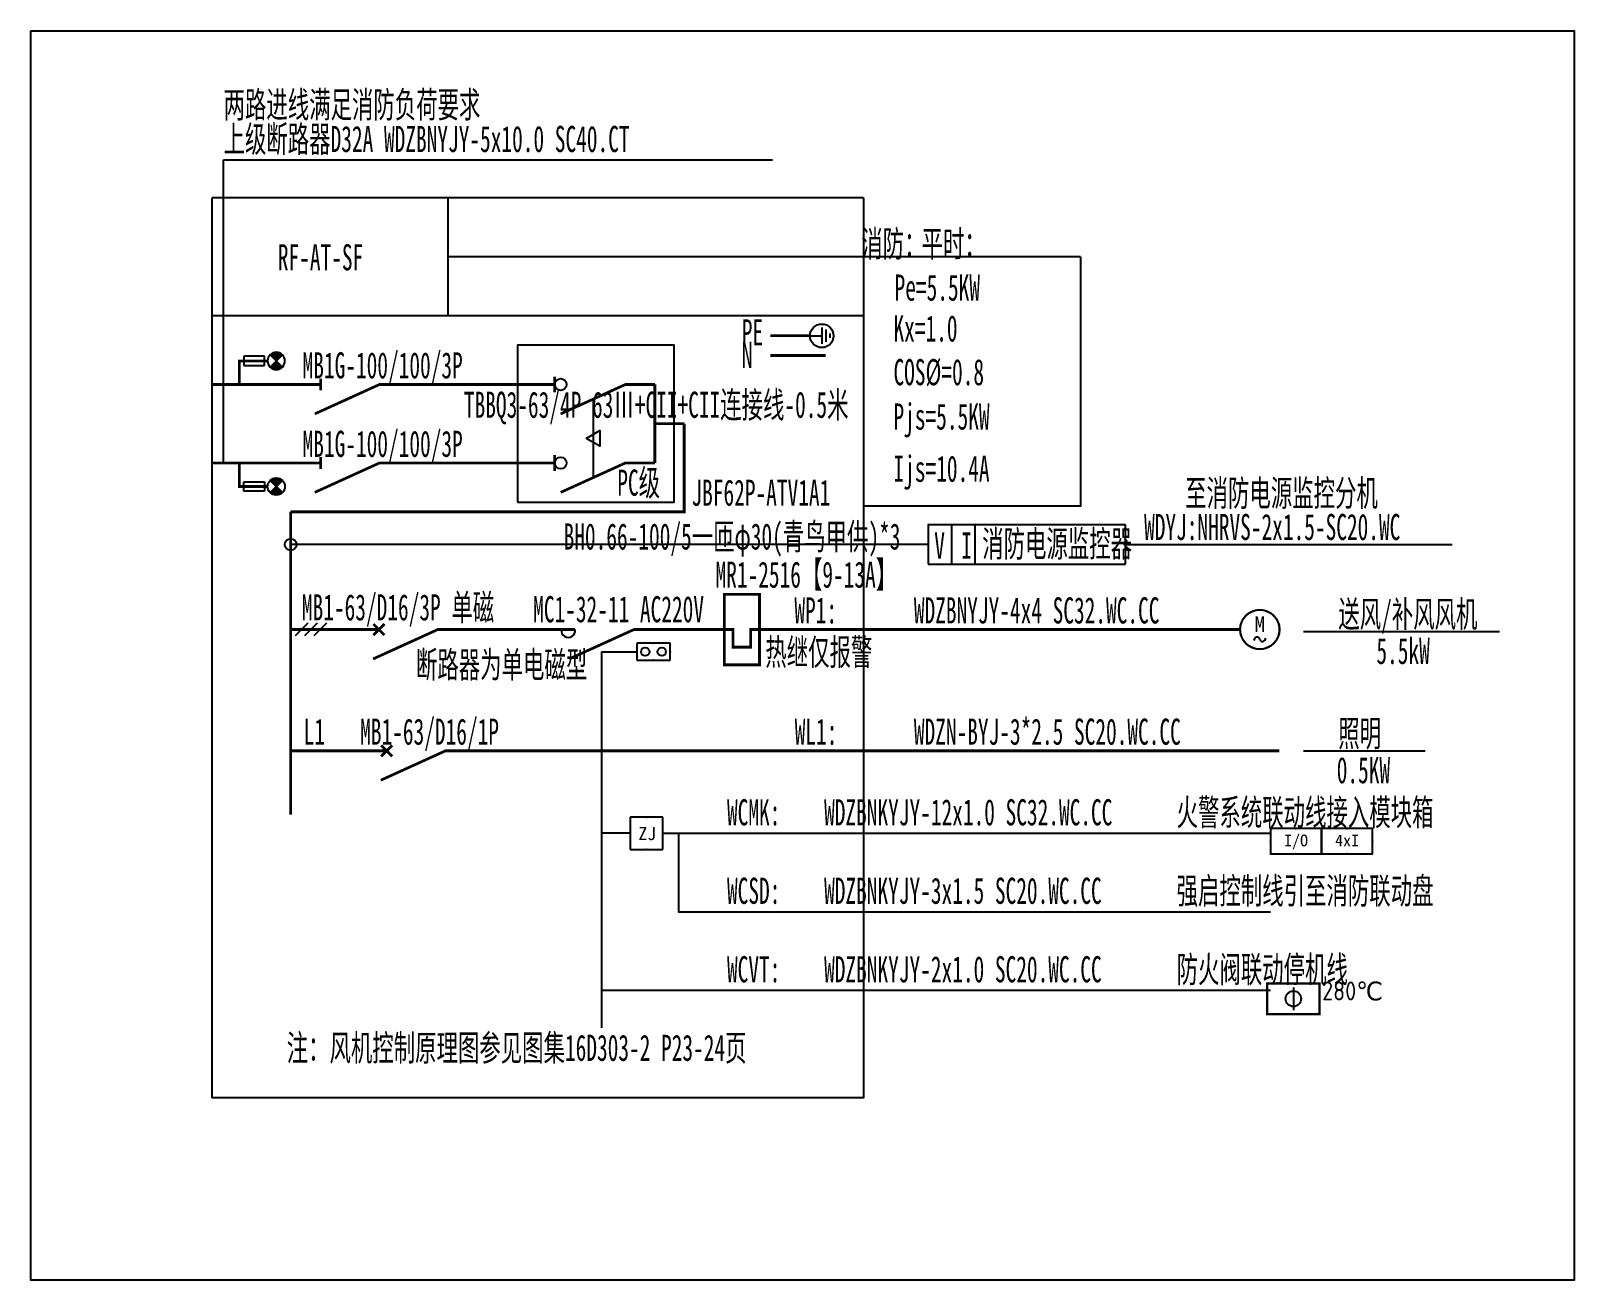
# Model space of a CAD drawing. Extents: x 1691331 to 1694871, y 405259 to 408124.
import ezdxf
from ezdxf.enums import TextEntityAlignment as Align

# ---------------------------------------------------------------- set-up
doc = ezdxf.new("R2010")
doc.units = 0
doc.header["$MEASUREMENT"] = 0
doc.layers.add('EQUIP-照明', color=3, linetype='Continuous')
doc.layers.add('系统图', color=1, linetype='Continuous')
doc.styles.add('_TEL_ATTDEF', font='GBENOR', dxfattribs={"width": 0.8, "height": 3, "bigfont": 'GBCBIG'})
doc.styles.add('_TEL_DIM', font='', dxfattribs={"width": 0.8, "height": 3.5})
doc.styles.add('宋体', font='', dxfattribs={"width": 0.8, "height": 3.5})
doc.styles.get('_TEL_DIM').set_extended_font_data('SimSun')
doc.styles.get('宋体').set_extended_font_data('SimSun')

# ---------------------------------------------------------------- blocks, each defined once
blk = doc.blocks.new('$equip$00002402')
at = {"lineweight": 20}
for p, q in [((0.322, 0.558), (-0.328, 0.558)), ((-0.328, -0.558), (0.322, -0.558))]:
    blk.add_line(p, q, dxfattribs=at)
for p, q in [((-0.328, -0.558), (-0.328, 0.558)), ((0.322, 0.558), (0.322, -0.558)), ((-0.242, 0), (0, 0)), ((0, 0), (0.242, 0))]:
    blk.add_line(p, q)
at = {"const_width": 0.05}
for points in [[(-0.328, -0.558), (-0.328, 0.558)], [(-0.328, 0.558), (0.322, 0.558), (0.322, -0.558), (-0.328, -0.558), (-0.328, 0.558), (0.322, 0.558)]]:
    blk.add_lwpolyline(points, dxfattribs=at)
blk.add_circle((-0.003, 0), 0.164)
for p in [(-0.003, 0.558), (-0.328, 0), (0.322, 0), (-0.003, -0.558)]:
    blk.add_point(p)
at = {"color": 7, "style": '_TEL_DIM', "flags": 1}
blk.add_attdef('A', text='', height=0.00002, dxfattribs=at).set_placement((0, 0), align=Align.MIDDLE_CENTER)
at = {"color": 7}
blk.add_attdef('$TEXT$', text='', height=0.4, dxfattribs=at).set_placement((0.832, -0.336), align=Align.MIDDLE_CENTER)
blk = doc.blocks.new('$element$00000576')
at = {"const_width": 0.0233}
for points in [[(0, 0), (0, -0.25)], [(0, -1), (0, -0.75), (-0.25, -0.2)], [(-0.047, -0.297), (0.047, -0.203)], [(-0.047, -0.203), (0.047, -0.297)]]:
    blk.add_lwpolyline(points, dxfattribs=at)
at = {"flags": 9}
blk.add_attdef('S', (0, 0), '', height=0.00000667, dxfattribs=at)
blk = doc.blocks.new('_M57DRB')
for p, q in [((0.259, -0.374), (-0.259, -0.893)), ((0.259, -0.893), (-0.259, -0.374))]:
    blk.add_line(p, q)
blk.add_lwpolyline([(0, 0), (0, -0.267)])
blk.add_circle((0, -0.633), 0.367)
for points in [[(-0.13, -0.763), (-0.354, -0.538), (0, -0.633), (-0.259, -0.374)], [(-0.225, -0.858), (-0.354, -0.728), (-0.13, -0.763), (-0.354, -0.538)], [(0.13, -0.504), (0.354, -0.728), (0, -0.633), (0.259, -0.893)], [(0.225, -0.409), (0.354, -0.538), (0.13, -0.504), (0.354, -0.728)], [(0.259, -0.374), (0.259, -0.374), (0.225, -0.409), (0.354, -0.538)], [(-0.259, -0.893), (-0.259, -0.893), (-0.225, -0.858), (-0.354, -0.728)]]:
    blk.add_solid(points)
at = {"width": 0.8, "flags": 9}
blk.add_attdef('S', (0.25, -0.5), '', height=0.2, dxfattribs=at)
blk = doc.blocks.new('$element$00000578')
at = {"const_width": 0.0233}
for points in [[(0, 0), (0, -0.25)], [(0, -1), (0, -0.75), (-0.25, -0.2)], [(-0.05, -0.25), (0.05, -0.25)]]:
    blk.add_lwpolyline(points, dxfattribs=at)
at = {"flags": 9}
blk.add_attdef('S', (0, 0), '', height=0.00000667, dxfattribs=at)
blk = doc.blocks.new('$element$00000523')
at = {"const_width": 0.0233}
for points in [[(0, 0), (0, -0.15)], [(0, -1), (0, -0.75), (-0.25, -0.2)], [(-0.067, -0.15), (0.067, -0.15)]]:
    blk.add_lwpolyline(points, dxfattribs=at)
blk.add_circle((0, -0.2), 0.05)
at = {"flags": 9}
blk.add_attdef('S', (0, 0), '', height=0.00000667, dxfattribs=at)
blk = doc.blocks.new('M_M24')
for p, q in [((-0.25, -0.375), (0.25, -0.375)), ((-0.1875, -0.5), (0.1875, -0.5)), ((-0.0625, -0.625), (0.0625, -0.625))]:
    blk.add_line(p, q)
blk.add_lwpolyline([(0, 0), (0, -0.375)])
at = {"width": 0.8, "flags": 9}
blk.add_attdef('S', (0.25, -0.5), '', height=0.2, dxfattribs=at)
blk = doc.blocks.new('$equip$00001232')
for p, q in [((0.707, 0.714), (-0.707, 0.714)), ((-0.707, 0.707), (-0.707, -0.007)), ((0.707, 0), (0.707, 0.714)), ((-0.707, 0), (0.707, 0))]:
    blk.add_line(p, q)
for centre in [(-0.35, 0.357), (0.35, 0.357)]:
    blk.add_circle(centre, 0.179)
at = {"layer": 'EQUIP-照明'}
for p in [(0, 0.714), (-0.707, 0.35), (0, 0), (0.707, 0.357)]:
    blk.add_point(p, dxfattribs=at)
at = {"layer": 'EQUIP-照明', "flags": 9}
blk.add_attdef('A', (0, 0), '', height=0.00002, dxfattribs=at)
blk = doc.blocks.new('$element$00000592')
at = {"const_width": 0.0233}
for points in [[(0, 0), (0, -0.425), (-0.15, -0.425), (-0.15, -0.575), (0, -0.575), (0, -1)], [(-0.3, -0.35), (0.3, -0.35), (0.3, -0.65), (-0.3, -0.65), (-0.3, -0.35)]]:
    blk.add_lwpolyline(points, dxfattribs=at)
at = {"flags": 9}
blk.add_attdef('S', (0, 0), '', height=0.00000667, dxfattribs=at)
blk = doc.blocks.new('$element$00000596')
at = {"const_width": 0.0233}
for points in [[(0, 0), (0, -0.25)], [(-0.25, -0.2), (0, -0.75), (0, -1)]]:
    blk.add_lwpolyline(points, dxfattribs=at)
blk.add_arc((-0.008, -0.192), 0.0589, 81.8699, 278.1301)
at = {"flags": 9}
blk.add_attdef('S', (0, 0), '', height=0.00000667, dxfattribs=at)
blk = doc.blocks.new('$element$00000497')
at = {"const_width": 0.0233}
for points in [[(0, 0), (0, -0.25)], [(0, -1), (0, -0.75), (-0.25, -0.2)], [(-0.047, -0.297), (0.047, -0.203)], [(-0.047, -0.203), (0.047, -0.297)]]:
    blk.add_lwpolyline(points, dxfattribs=at)
at = {"flags": 9}
blk.add_attdef('S', (0, 0), '', height=0.00000667, dxfattribs=at)
blk = doc.blocks.new('$equip$00002875')
at = {"const_width": 0.05}
blk.add_lwpolyline([(0, 0.5, -1), (0, -0.5, -1), (0, 0.5, 0.021884)], format="xyb", dxfattribs=at)
blk.add_circle((0, 0), 0.5)
for centre, radius, start, end in [((-0.073, -0.273), 0.0768, 17.2272, 184.2164), ((0.073, -0.227), 0.0769, 197.2591, 5.1179)]:
    blk.add_arc(centre, radius, start, end)
at = {"color": 7, "style": '_TEL_DIM'}
blk.add_attdef('$TEXT$', text='', height=0.4, dxfattribs=at).set_placement((0.001, 0.137), align=Align.MIDDLE_CENTER)
at = {"color": 7, "style": '_TEL_DIM', "flags": 1}
for tag in ['A', 'REMARK']:
    blk.add_attdef(tag, text='', height=0.00002, dxfattribs=at).set_placement((0, 0), align=Align.MIDDLE_CENTER)
blk = doc.blocks.new('$equip$00001916')
for p, q in [((0.5, 1), (-0.5, 1)), ((-0.5, 1), (-0.5, 0)), ((0.5, 0), (0.5, 1)), ((-0.5, 0), (0.5, 0))]:
    blk.add_line(p, q)
for p in [(0, 1), (-0.5, 0.5), (0.5, 0.5), (0, 0)]:
    blk.add_point(p)
at = {"color": 7, "style": '_TEL_DIM'}
blk.add_attdef('$TEXT$', text='', height=0.4, dxfattribs=at).set_placement((0.026, 0.492), align=Align.MIDDLE_CENTER)
at = {"color": 7, "style": '_TEL_DIM', "flags": 1}
blk.add_attdef('A', text='', height=0.00002, dxfattribs=at).set_placement((0, 0), align=Align.MIDDLE_CENTER)
blk = doc.blocks.new('$equip$00002785')
for p, q in [((0.65, 0.65), (-0.65, 0.65)), ((-0.65, 0.65), (-0.65, 0)), ((0.65, 0), (0.65, 0.65)), ((-0.65, 0), (0.65, 0))]:
    blk.add_line(p, q)
at = {"const_width": 0.04}
blk.add_lwpolyline([(-0.65, 0.65), (0.65, 0.65), (0.65, 0), (-0.65, 0), (-0.65, 0.65), (0.65, 0.65)], dxfattribs=at)
for p in [(0, 0.65), (-0.65, 0.325), (0, 0), (0.65, 0.325)]:
    blk.add_point(p)
at = {"color": 7}
blk.add_attdef('$TEXT$', text='', height=0.4, dxfattribs=at).set_placement((0.006, 0.343), align=Align.MIDDLE_CENTER)
at = {"color": 7, "flags": 1}
for tag, p in [('B', (0.905, 0.246)), ('A', (0, 0))]:
    blk.add_attdef(tag, text='', height=0.4, dxfattribs=at).set_placement(p, align=Align.MIDDLE_CENTER)

msp = doc.modelspace()

# ---------------------------------------------------------------- linework, layer by layer
at = {"color": 0, "linetype": 'ByBlock'}
for p, q in [((1691773.2, 407828.8), (1693032.4, 407828.8)), ((1691773.2, 407133.5), (1691773.2, 407828.8)), ((1692288.5, 407471.5), (1692288.5, 407741.5)), ((1693738.8, 407606.5), (1692288.5, 407606.5)), ((1691866.9, 407378.3), (1691820.1, 407378.3)), ((1691820.1, 407378.3), (1691820.1, 407356.7)), ((1691866.9, 407356.7), (1691866.9, 407378.3)), ((1691820.1, 407356.7), (1691866.9, 407356.7)), ((1691820.1, 407090.3), (1691866.9, 407090.3)), ((1691820.1, 407068.7), (1691820.1, 407090.3)), ((1691866.9, 407090.3), (1691866.9, 407068.7)), ((1691866.9, 407068.7), (1691820.1, 407068.7)), ((1693841.7, 406946.6), (1694591.6, 406946.6)), ((1693389.4, 406901.6), (1693841.7, 406901.6)), ((1691966.2, 406765.9), (1691937.4, 406737.1)), ((1691987.8, 406765.9), (1691959, 406737.1)), ((1692009.4, 406765.9), (1691980.6, 406737.1)), ((1694250.2, 406746.8), (1694700.1, 406746.8)), ((1692640.3, 406700.2), (1692721.3, 406700.2)), ((1692640.3, 406700.2), (1692640.3, 405838.1)), ((1694250.2, 406473.4), (1694529.6, 406473.4)), ((1692705.9, 406284.2), (1692640.3, 406284.2)), ((1692640.3, 405924.2), (1694174.3, 405924.2))]:
    msp.add_line(p, q, dxfattribs=at)
for points in [[(1693241.1, 407741.5), (1693241.1, 405677.4), (1691747.1, 405677.4), (1691747.1, 407741.5)], [(1693241.1, 407741.5), (1691747.1, 407741.5)], [(1693738.8, 407606.5), (1693738.8, 407034.5), (1693241.1, 407034.5)], [(1691747.1, 407471.5), (1693241.1, 407471.5)], [(1692620.8, 407279.8), (1692620.8, 407099.8)], [(1692605.2, 407189.8), (1692636.3, 407207.8), (1692636.3, 407171.8), (1692605.2, 407189.8)], [(1693841.7, 406991.6), (1693389.4, 406991.6), (1693389.4, 406901.6)], [(1693443.4, 406901.6), (1693443.4, 406991.6)], [(1693497.4, 406901.6), (1693497.4, 406991.6)], [(1693841.7, 406901.6), (1693841.7, 406991.6)], [(1693389.4, 406946.6), (1691927.1, 406946.6)], [(1692780.6, 406284.2), (1694174.3, 406284.2)], [(1692816.7, 406284.2), (1692816.7, 406104.2), (1694174.3, 406104.2)]]:
    msp.add_lwpolyline(points, dxfattribs=at)
at = {"color": 0, "linetype": 'ByBlock', "const_width": 6.3}
for points in [[(1693118.4, 407425.5), (1693027.1, 407425.5)], [(1693154.4, 407379.9), (1693027.1, 407379.9)], [(1691874.4, 407367.5), (1691809.5, 407367.5), (1691809.5, 407313.5)], [(1691747.1, 407313.5), (1691928.4, 407313.5)], [(1692198.4, 407313.5), (1692492.5, 407313.5)], [(1692762.5, 407133.5), (1692762.5, 407313.5)], [(1691927.1, 407021.5), (1692829.8, 407021.5), (1692829.8, 407223.5)], [(1692829.8, 407223.5), (1692762.5, 407223.5)], [(1691747.1, 407133.5), (1691928.4, 407133.5)], [(1691874.4, 407079.5), (1691809.5, 407079.5), (1691809.5, 407133.5)], [(1692198.4, 407133.5), (1692492.5, 407133.5)], [(1691927.1, 407021.5), (1691927.1, 406326.6)], [(1691927.1, 406751.5), (1692062.1, 406751.5)], [(1692332.1, 406751.5), (1692512.1, 406751.5)], [(1692782.1, 406751.5), (1692827.1, 406751.5)], [(1693002.6, 406751.5), (1694105.1, 406751.5)], [(1691927.1, 406473.4), (1692079.8, 406473.4)], [(1692349.8, 406473.4), (1694195.1, 406473.4)]]:
    msp.add_lwpolyline(points, dxfattribs=at)
at = {"color": 0, "linetype": 'ByBlock'}
msp.add_lwpolyline([(1692447.1, 407043.5), (1692807.1, 407043.5), (1692807.1, 407403.5), (1692447.1, 407403.5)], close=True, dxfattribs=at)
for centre, radius in [((1693145.4, 407425.1), 27), ((1691927.1, 406946.6), 13.5)]:
    msp.add_circle(centre, radius, dxfattribs=at)
at = {"layer": '系统图'}
msp.add_lwpolyline([(1691331.2, 408124.4), (1694871.1, 408124.4), (1694871.1, 405259.5), (1691331.2, 405259.5)], close=True, dxfattribs=at)

# ---------------------------------------------------------------- block references
at = {"color": 0, "linetype": 'ByBlock', "rotation": 90}
for name, p, xscale, yscale, zscale in [('M_M24', (1693117.4, 407425.4), -74.77890870371324, 74.77890870371324, 74.77890870371324), ('_M57DRB', (1691860, 407367.5), -54, 54, 54), ('$element$00000578', (1691928.4, 407313.5), 270, 270, 270), ('$element$00000523', (1692492.5, 407313.5), 270, 270, 270), ('$element$00000578', (1691928.4, 407133.5), 270, 270, 270), ('$element$00000523', (1692492.5, 407133.5), 270, 270, 270), ('_M57DRB', (1691860, 407079.5), 54, 54, 54), ('$element$00000592', (1692827.1, 406751.5), 270, 270, 270), ('$element$00000497', (1692062.1, 406751.5), 270, 270, 270), ('$element$00000596', (1692512.1, 406751.5), 270, 270, 270), ('$element$00000576', (1692079.8, 406473.4), 270, 270, 270)]:
    msp.add_blockref(name, p, dxfattribs=dict(at, xscale=xscale, yscale=yscale, zscale=zscale))
at = {"color": 0, "linetype": 'ByBlock'}
for name, p, xscale, yscale, zscale, values in [('$equip$00002875', (1694150.1, 406751.5), 90, 90, 90, {'$TEXT$': 'M'}), ('$equip$00001916', (1692743.2, 406246.8), 74.705625, 74.705625, 74.705625, {'$TEXT$': 'ZJ'})]:
    msp.add_blockref(name, p, dxfattribs=dict(at, xscale=xscale, yscale=yscale, zscale=zscale)).add_auto_attribs(values)
at = {"color": 0, "linetype": 'ByBlock', "xscale": 54, "yscale": 54, "zscale": 54}
msp.add_blockref('$equip$00001232', (1692759.5, 406681.3), dxfattribs=at)
at = {"color": 0, "linetype": 'ByBlock'}
ref = msp.add_blockref('$equip$00002785', (1694232.8, 406236.9), dxfattribs=dict(at, xscale=90, yscale=90, zscale=90))
ref.add_attrib('$TEXT$', 'I/O', dxfattribs={"color": 7, "height": 27}).set_placement((1694233.3, 406267.8), align=Align.MIDDLE_CENTER)
ref = msp.add_blockref('$equip$00002785', (1694349.8, 406236.9), dxfattribs=dict(at, xscale=90, yscale=90, zscale=90))
ref.add_attrib('$TEXT$', '4xI', dxfattribs={"color": 7, "height": 27}).set_placement((1694350.3, 406267.8), align=Align.MIDDLE_CENTER)
ref = msp.add_blockref('$equip$00002402', (1694227.1, 405904.4), dxfattribs=dict(at, xscale=108, yscale=108, zscale=108, rotation=270))
ref.add_attrib('$TEXT$', '280℃', dxfattribs={"color": 7, "height": 43.2, "style": '_TEL_ATTDEF'}).set_placement((1694362.8, 405922.6), align=Align.MIDDLE_CENTER)

# ---------------------------------------------------------------- texts
at = {"color": 0, "linetype": 'ByBlock', "style": '宋体', "width": 0.6}
for s, p in [('两路进线满足消防负荷要求', (1691773.2, 407925.3)), ('上级断路器D32A WDZBNYJY-5x10.0 SC40.CT', (1691773.2, 407846.5)), ('Pe=5.5KW', (1693312.4, 407505.7)), ('PE', (1692962, 407403.2)), ('Kx=1.0', (1693309.9, 407412)), ('N', (1692962, 407351.5)), ('COS%%C=0.8', (1693309.9, 407311.8)), ('Pjs=5.5KW', (1693309.9, 407210)), ('PC级', (1692676.4, 407058.5)), ('Ijs=10.4A', (1693309.9, 407090.3)), ('至消防电源监控分机', (1693979, 407034.6)), ('消防电源监控器', (1693513.4, 406918.3)), ('WDYJ:NHRVS-2x1.5-SC20.WC', (1693884.7, 406956.7)), ('V', (1693403.3, 406914.1)), ('I', (1693465.4, 406914.1)), ('WP1:', (1693082.6, 406765.4)), ('WDZBNYJY-4x4 SC32.WC.CC', (1693356.6, 406765.4)), ('送风/补风风机', (1694330.2, 406757)), ('热继仅报警', (1693015.9, 406670)), ('断路器为单电磁型', (1692214.5, 406641)), ('5.5kW', (1694417.6, 406672.5)), ('L1', (1691957, 406487.3)), ('WL1:', (1693083.3, 406487.3)), ('WDZN-BYJ-3*2.5 SC20.WC.CC', (1693356.6, 406487.3)), ('照明', (1694330.2, 406483.5)), ('0.5KW', (1694326.6, 406399)), ('WCMK:', (1692928, 406302.4)), ('WDZBNKYJY-12x1.0 SC32.WC.CC', (1693150.7, 406302.4)), ('火警系统联动线接入模块箱', (1693959.3, 406302.4)), ('WCSD:', (1692928, 406122.4)), ('WDZBNKYJY-3x1.5 SC20.WC.CC', (1693150.7, 406122.4)), ('强启控制线引至消防联动盘', (1693959.3, 406122.4)), ('WCVT:', (1692928, 405942.4)), ('WDZBNKYJY-2x1.0 SC20.WC.CC', (1693150.7, 405942.4)), ('防火阀联动停机线', (1693959.3, 405942.4)), ('注：风机控制原理图参见图集16D303-2 P23-24页', (1691918, 405762.3))]:
    msp.add_text(s, height=60, dxfattribs=at).set_placement(p)
for s, p in [('消防：', (1693383.3, 407606.5)), ('平时：', (1693521.5, 407606.5))]:
    msp.add_text(s, height=60, dxfattribs=at).set_placement(p, align=Align.RIGHT)
msp.add_text('RF-AT-SF', height=60, dxfattribs=at).set_placement((1691995.7, 407575.2), align=Align.CENTER)
at = {"color": 190, "linetype": 'ByBlock', "style": '宋体', "width": 0.6}
for p in [(1691954.5, 407327.4), (1691954.5, 407147.4)]:
    msp.add_text('MB1G-100/100/3P', height=60, dxfattribs=at).set_placement(p)
at = {"color": 110, "linetype": 'ByBlock', "style": '宋体', "width": 0.6}
for s, p in [('TBBQ3-63/4P 63Ⅲ+CII+CII连接线-0.5米', (1692324.5, 407237)), ('MB1-63/D16/1P', (1692086.6, 406487.3))]:
    msp.add_text(s, height=60, dxfattribs=at).set_placement(p)
at = {"color": 1, "linetype": 'ByBlock', "style": '宋体', "width": 0.6}
for s, p in [('JBF62P-ATV1A1', (1692846.5, 407035.3)), ('BH0.66-100/5一匝φ30(青鸟甲供)*3', (1692553.2, 406934.9)), ('MB1-63/D16/3P 单磁', (1691952.9, 406772.4))]:
    msp.add_text(s, height=60, dxfattribs=at).set_placement(p)
at = {"color": 2, "linetype": 'ByBlock', "style": '宋体', "width": 0.6}
msp.add_text('MR1-2516【9-13A】', height=60, dxfattribs=at).set_placement((1692901.7, 406847.5))
at = {"color": 3, "linetype": 'ByBlock', "style": '宋体', "width": 0.6}
msp.add_text('MC1-32-11 AC220V', height=60, dxfattribs=at).set_placement((1692483.4, 406768.1))

doc.saveas('drawing.dxf')
